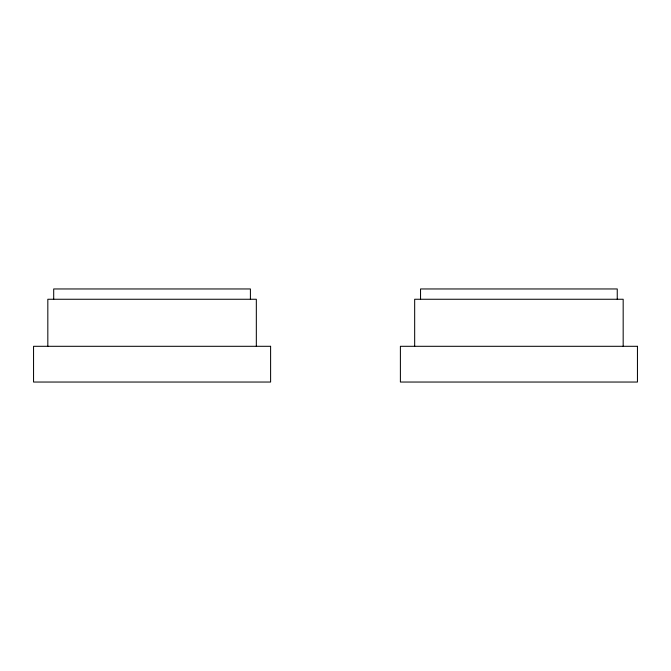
<?xml version="1.0" encoding="UTF-8"?>
<svg xmlns="http://www.w3.org/2000/svg" width="671" height="671" viewBox="0 0 671 671"><rect width="100%" height="100%" fill="white"/><g stroke="black" fill="none" stroke-linecap="round" stroke-linejoin="round"><path stroke-width="1.01" d="M623.174 346.303L623.174 299.258L414.67 299.258L414.67 346.303M617.253 299.258L617.253 288.958L420.541 288.958L420.541 299.258M256.33 346.303L256.33 299.258L47.826 299.258L47.826 346.303M250.409 299.258L250.409 288.958L53.697 288.958L53.697 299.258M270.606 346.303L33.55 346.303L33.55 382.042L270.606 382.042L270.606 346.303M637.45 346.303L400.394 346.303L400.394 382.042L637.45 382.042L637.45 346.303"/></g></svg>
